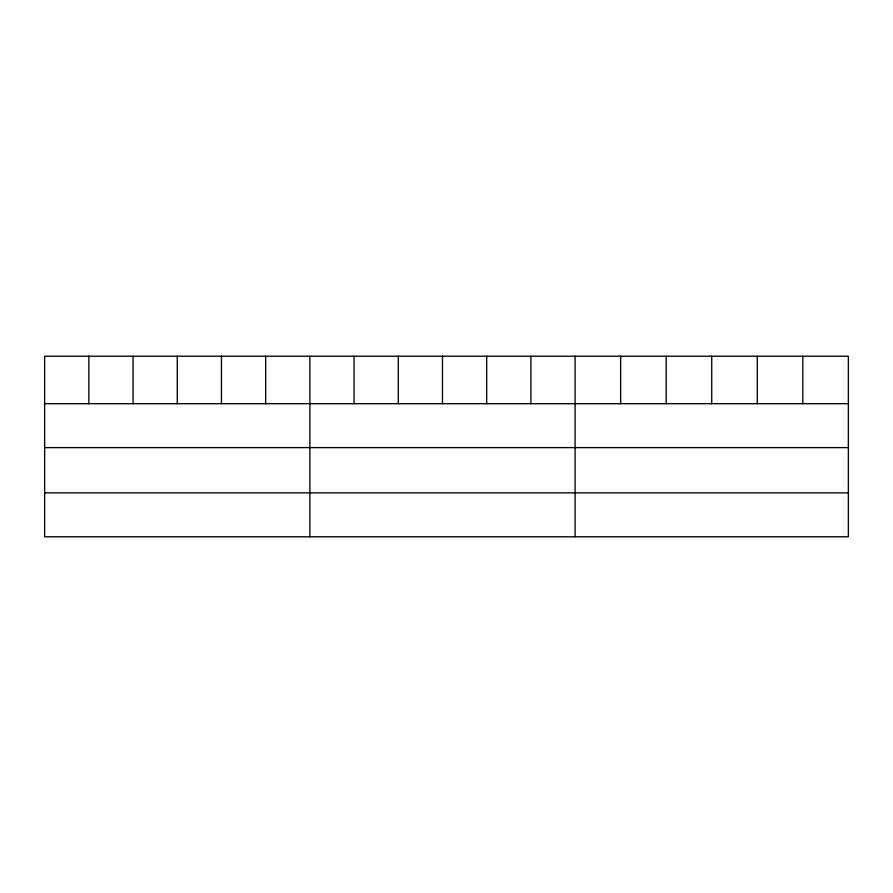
<?xml version="1.0" encoding="UTF-8"?>
<svg xmlns="http://www.w3.org/2000/svg" width="893" height="893" viewBox="0 0 893 893"><rect width="100%" height="100%" fill="white"/><g stroke="black" fill="none" stroke-linecap="round" stroke-linejoin="round"><path stroke-width="1.34" d="M848.35 447.616L848.35 356.218L44.65 356.218L44.65 536.782L848.35 536.782L848.35 447.616L44.65 447.616M44.65 403.692L848.35 403.692M44.65 492.858L848.35 492.858M802.807 356.218L802.807 403.692M757.264 356.218L757.264 403.692M711.721 356.218L711.721 403.692M666.178 356.218L666.178 403.692M620.635 356.218L620.635 403.692M575.092 356.218L575.092 536.782M530.889 356.218L530.889 403.692M486.685 356.218L486.685 403.692M442.481 356.218L442.481 403.692M398.278 356.218L398.278 403.692M354.075 356.218L354.075 403.692M309.871 356.218L309.871 536.782M265.668 356.218L265.668 403.692M221.464 356.218L221.464 403.692M177.261 356.218L177.261 403.692M133.057 356.218L133.057 403.692M88.853 356.218L88.853 403.692"/></g></svg>
